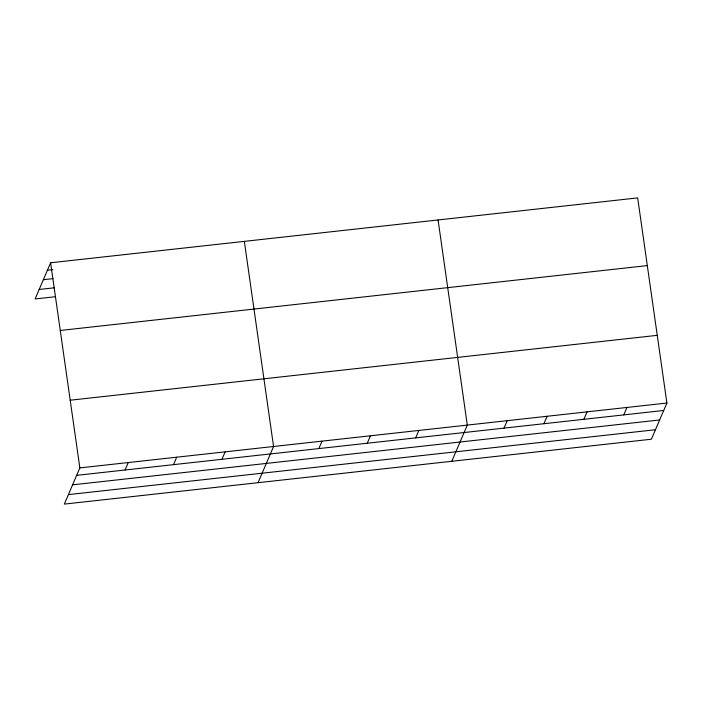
<?xml version="1.0" encoding="UTF-8"?>
<svg xmlns="http://www.w3.org/2000/svg" width="702" height="702" viewBox="0 0 702 702"><rect width="100%" height="100%" fill="white"/><g stroke="black" fill="none" stroke-linecap="round" stroke-linejoin="round"><path stroke-width="1.05" d="M50.614 262.776L79.844 467.901L64.33 504.097L651.386 439.224L666.9 403.036L637.67 197.903L50.614 262.776L35.1 298.964L55.546 296.709M125.088 469.998L128.273 462.548M173.517 464.645L176.711 457.195M221.946 459.292L225.14 451.851M258.064 482.686L273.569 446.498L244.34 241.365M318.813 448.587L322.007 441.146M367.243 443.234L370.437 435.793M415.681 437.881L418.866 430.44M451.79 461.284L467.304 425.087L438.066 219.954M504.027 428.123L507.221 420.673M543.953 423.71L547.139 416.268M583.871 419.296L587.056 411.855M623.788 414.891L626.983 407.441M47.42 270.217L52.808 269.621M43.357 279.703L53.045 278.633M39.163 289.478L54.238 287.811M60.258 330.466L647.314 265.593M70.2 400.21L657.256 335.337M79.844 467.901L666.9 403.036M76.65 475.351L663.706 410.477M72.587 484.836L659.643 419.963M68.401 494.612L655.457 429.738"/></g></svg>
